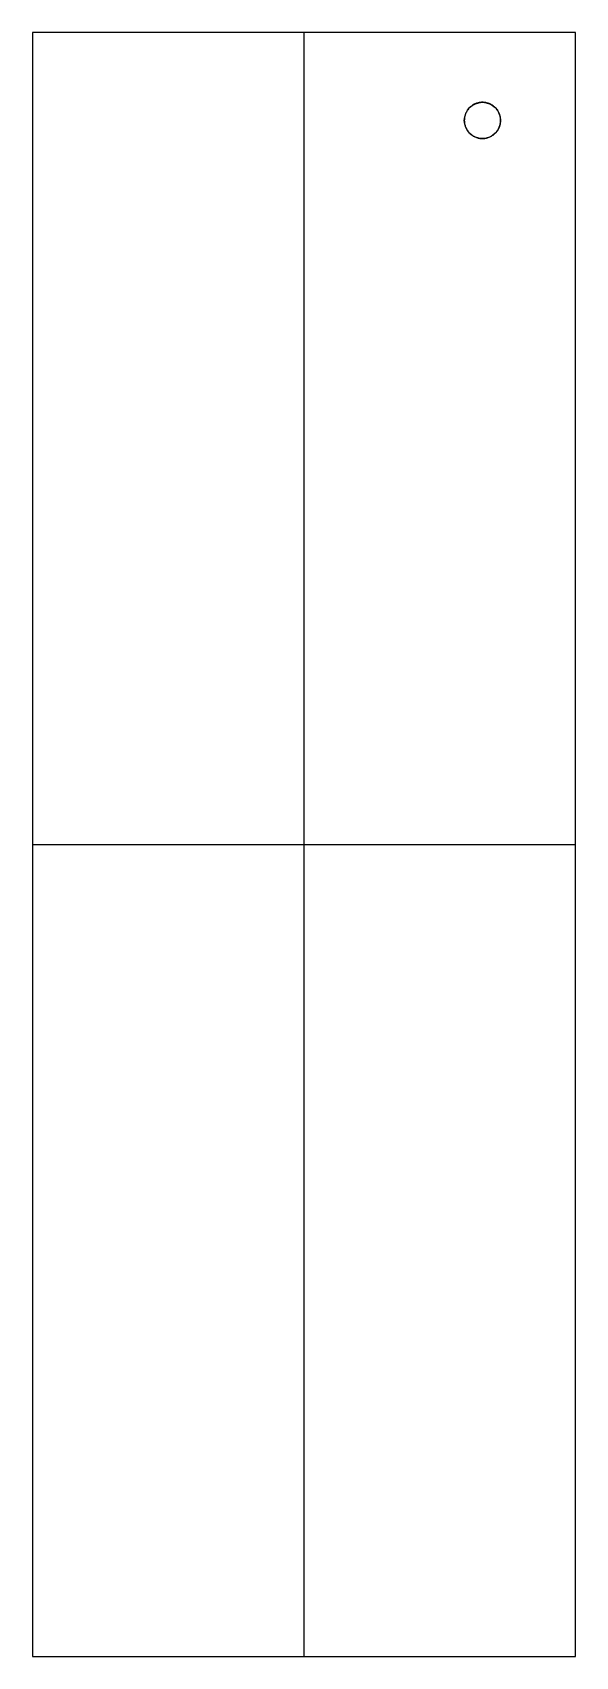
# Model space of a CAD drawing. Header units: millimetres. Extents: x 112 to 217, y -157 to 157.
import ezdxf

# ---------------------------------------------------------------- set-up
doc = ezdxf.new("R2010")
doc.units = ezdxf.units.MM
doc.header["$MEASUREMENT"] = 0
doc.layers.add('Default', color=7, linetype='Continuous', true_color=0x000000)

msp = doc.modelspace()

# ---------------------------------------------------------------- linework, layer by layer
at = {"layer": 'Default'}
for p, q in [((164.5, -157, 80), (164.5, 157, 80)), ((164.5, -157, 82), (164.5, 157, 82)), ((199, 143.5, 80), (199, 143.5, 82)), ((195.5, 140, 80), (195.5, 140, 82)), ((202.5, 140, 80), (202.5, 140, 82)), ((199, 136.5, 80), (199, 136.5, 82)), ((112, 0, 80), (217, 0, 80)), ((112, 0, 82), (217, 0, 82))]:
    msp.add_line(p, q, dxfattribs=at)
msp.add_circle((199, 140, 81), 3.5, dxfattribs=at)
for points in [[(217, 157, 80), (164.5, 157, 80), (112, 157, 80)], [(112, 157, 80), (112, 157, 81), (112, 157, 82)], [(217, 157, 82), (164.5, 157, 82), (112, 157, 82)], [(217, 157, 81), (164.5, 157, 81), (112, 157, 81)], [(164.5, 157, 80), (164.5, 157, 81), (164.5, 157, 82)], [(217, 157, 80), (217, 157, 81), (217, 157, 82)], [(112, 157, 80), (112, 0, 80), (112, -157, 80)], [(112, 157, 82), (112, 0, 82), (112, -157, 82)], [(112, 157, 81), (112, 0, 81), (112, -157, 81)], [(217, -157, 80), (217, 0, 80), (217, 157, 80)], [(217, -157, 82), (217, 0, 82), (217, 157, 82)], [(217, -157, 81), (217, 0, 81), (217, 157, 81)], [(112, 0, 80), (112, 0, 81), (112, 0, 82)], [(217, 0, 80), (217, 0, 81), (217, 0, 82)], [(112, -157, 80), (164.5, -157, 80), (217, -157, 80)], [(112, -157, 82), (164.5, -157, 82), (217, -157, 82)], [(112, -157, 80), (112, -157, 81), (112, -157, 82)], [(112, -157, 81), (164.5, -157, 81), (217, -157, 81)], [(164.5, -157, 80), (164.5, -157, 81), (164.5, -157, 82)], [(217, -157, 80), (217, -157, 81), (217, -157, 82)]]:
    msp.add_open_spline(points, degree=2, dxfattribs=at)
for points in [[(202.5, 140, 80), (202.5, 136.5, 80), (199, 136.5, 80), (195.5, 136.5, 80), (195.5, 140, 80), (195.5, 143.5, 80), (199, 143.5, 80), (202.5, 143.5, 80), (202.5, 140, 80)], [(202.5, 140, 82), (202.5, 136.5, 82), (199, 136.5, 82), (195.5, 136.5, 82), (195.5, 140, 82), (195.5, 143.5, 82), (199, 143.5, 82), (202.5, 143.5, 82), (202.5, 140, 82)]]:
    msp.add_rational_spline(points, [1, 0.707106781187, 1, 0.707106781187, 1, 0.707106781187, 1, 0.707106781187, 1], degree=2, knots=[-21.991149, -21.991149, -21.991149, -16.493361, -16.493361, -10.995574, -10.995574, -5.497787, -5.497787, 0, 0, 0], dxfattribs=at)

doc.saveas('drawing.dxf')
